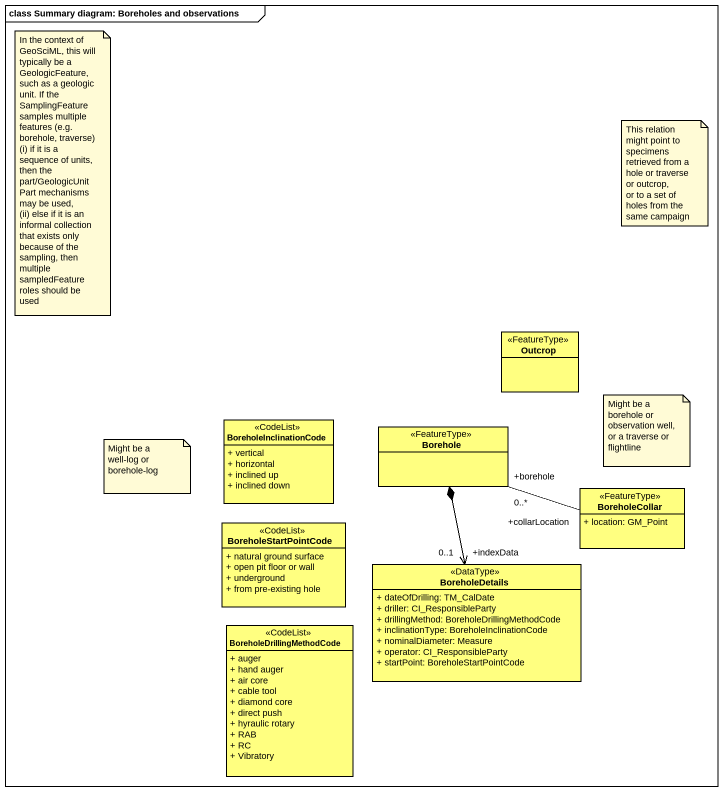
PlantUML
@startuml
mainframe class Summary diagram: Boreholes and observations
hide circle
hide empty members
skinparam classAttributeIconSize 0
class Outcrop <<FeatureType>> #FFFF80
class BoreholeInclinationCode <<CodeList>> #FFFF80 {
  + vertical
  + horizontal
  + inclined up
  + inclined down
}
class Borehole <<FeatureType>> #FFFF80
class BoreholeCollar <<FeatureType>> #FFFF80 {
  + location: GM_Point
}
class BoreholeStartPointCode <<CodeList>> #FFFF80 {
  + natural ground surface
  + open pit floor or wall
  + underground
  + from pre-existing hole
}
class BoreholeDetails <<DataType>> #FFFF80 {
  + dateOfDrilling: TM_CalDate
  + driller: CI_ResponsibleParty
  + drillingMethod: BoreholeDrillingMethodCode
  + inclinationType: BoreholeInclinationCode
  + nominalDiameter: Measure
  + operator: CI_ResponsibleParty
  + startPoint: BoreholeStartPointCode
}
class BoreholeDrillingMethodCode <<CodeList>> #FFFF80 {
  + auger
  + hand auger
  + air core
  + cable tool
  + diamond core
  + direct push
  + hyraulic rotary
  + RAB
  + RC
  + Vibratory
}
Borehole *--> "+indexData\n0..1" BoreholeDetails
BoreholeCollar "+collarLocation" -left- "+borehole\n0..*" Borehole
note as N1
  In the context of GeoSciML, this will typically be a GeologicFeature, such as a geologic unit. If the SamplingFeature samples multiple features (e.g. borehole, traverse)
  (i) if it is a sequence of units, then the part/GeologicUnitPart mechanisms may be used,
  (ii) else if it is an informal collection that exists only because of the sampling, then multiple sampledFeature roles should be used
end note
note as N2
  This relation might point to specimens retrieved from a hole or traverse or outcrop,
  or to a set of holes from the same campaign
end note
note as N3
  Might be a borehole or observation well, or a traverse or flightline
end note
note as N4
  Might be a well-log or borehole-log
end note
@enduml
